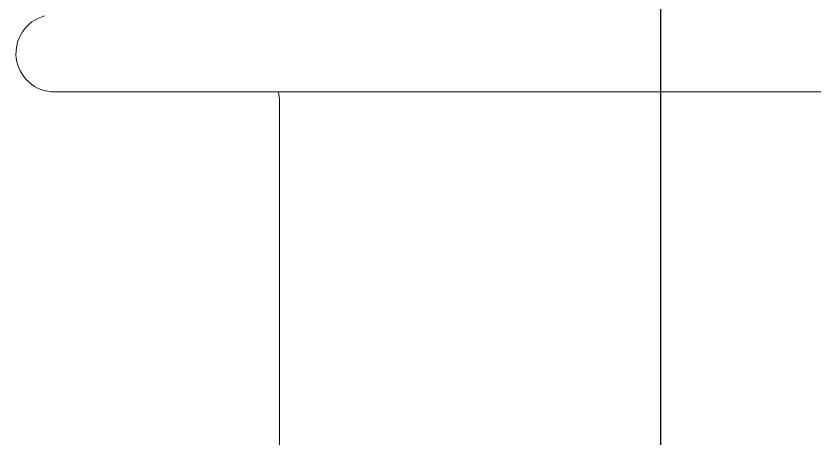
# Model space of a CAD drawing. Header units: millimetres. Extents: x 51507 to 66627, y -17810 to -7118.
# Drawn here: x 53542.2 to 53697.3, y -11947.4 to -11865.5 of the extents above; entities that cross this region are included whole.
import ezdxf

# ---------------------------------------------------------------- set-up
doc = ezdxf.new("R2010")
doc.units = ezdxf.units.MM
doc.header["$LTSCALE"] = 10
doc.layers.get('Defpoints').update_dxf_attribs({"lineweight": 25})
doc.layers.add('粗实线', color=4, linetype='Continuous', lineweight=18)

msp = doc.modelspace()

# ---------------------------------------------------------------- linework, layer by layer
at = {"layer": 'Defpoints'}
msp.add_line((53667.409, -7118.116), (53667.409, -17810.116), dxfattribs=at)
at = {"layer": '粗实线'}
for p, q in [((53549.741, -11880.204), (53785.076, -11880.204)), ((53593.4, -11881.635), (53593.409, -11966.644))]:
    msp.add_line(p, q, dxfattribs=at)
msp.add_lwpolyline([(53593.19, -11880.204), (53593.303, -11880.659), (53593.4, -11881.635)], dxfattribs=at)
msp.add_arc((53549.741, -11872.704), 7.5, 104.81144, 270, dxfattribs=at)

doc.saveas('drawing.dxf')
